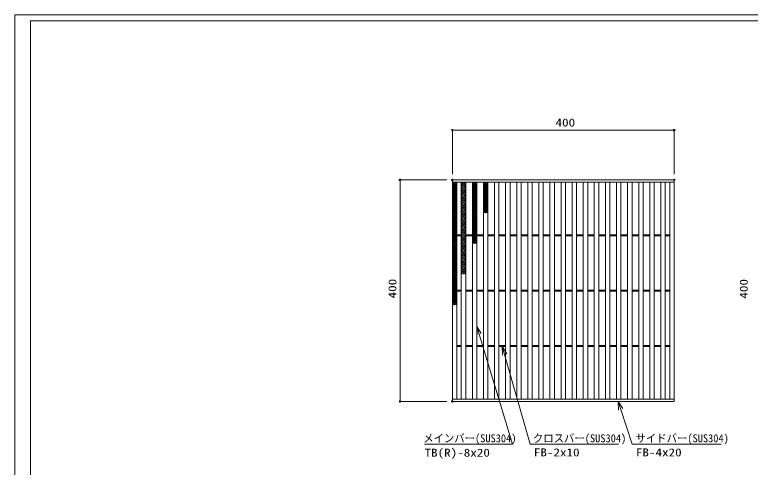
# Model space of a CAD drawing. Units: millimetres on the paper. Extents: x -216 to 216, y -153 to 153.
# Drawn here: x -215.3 to 50, y -10.8 to 152.6 of the extents above; entities that cross this region are included whole.
import ezdxf
from ezdxf.enums import TextEntityAlignment as Align

# ---------------------------------------------------------------- set-up
doc = ezdxf.new("R2010")
doc.units = ezdxf.units.MM
doc.header["$PDMODE"] = 32
doc.header["$PDSIZE"] = 0.5
for name, color, linetype, lineweight in [('0-0_A1FRAME', 1, 'Continuous', 9), ('0-2_蓋', 3, 'Continuous', 9), ('0-4_寸法', 4, 'Continuous', 9), ('0-5_0', 7, 'Continuous', 9)]:
    doc.layers.add(name, color=color, linetype=linetype, lineweight=lineweight)
doc.layers.add('0-6_Defpoints', color=7, linetype='Continuous')
doc.styles.add('ＭＳ ゴシック', font='')
doc.styles.get('ＭＳ ゴシック').set_extended_font_data('MS Gothic')

# ---------------------------------------------------------------- blocks, each defined once
blk = doc.blocks.new('_Dot')
at = {"layer": '0-5_0'}
for p, q in [((-0.5, 0), (-1, 0)), ((0.489, 0.1), (-0.489, 0.1)), ((0.399, 0.3), (-0.399, 0.3)), ((0.458, -0.199), (-0.458, -0.199)), ((0.3, -0.399), (-0.3, -0.399))]:
    blk.add_line(p, q, dxfattribs=at)
for points in [[(0.5, 0), (0.496, 0.063), (0.484, 0.124), (0.465, 0.184), (0.438, 0.241), (0.405, 0.294), (0.364, 0.342), (0.319, 0.385), (0.268, 0.422), (0.213, 0.452), (0.155, 0.476), (0.094, 0.491), (0.031, 0.499), (-0.031, 0.499), (-0.094, 0.491), (-0.155, 0.476), (-0.213, 0.452), (-0.268, 0.422), (-0.319, 0.385), (-0.364, 0.342), (-0.405, 0.294), (-0.438, 0.241), (-0.465, 0.184), (-0.484, 0.124), (-0.496, 0.063), (-0.5, 0), (0, 0)], [(-0.5, 0), (-0.496, -0.063), (-0.484, -0.124), (-0.465, -0.184), (-0.438, -0.241), (-0.405, -0.294), (-0.364, -0.342), (-0.319, -0.385), (-0.268, -0.422), (-0.213, -0.452), (-0.155, -0.476), (-0.094, -0.491), (-0.031, -0.499), (0.031, -0.499), (0.094, -0.491), (0.155, -0.476), (0.213, -0.452), (0.268, -0.422), (0.319, -0.385), (0.364, -0.342), (0.405, -0.294), (0.438, -0.241), (0.465, -0.184), (0.484, -0.124), (0.496, -0.063), (0.5, 0), (0, 0)]]:
    blk.add_lwpolyline(points, close=True, dxfattribs=at)
blk = doc.blocks.new('U31')
at = {"layer": '0-2_蓋'}
for p, q in [((0, 5.543), (-0.8, 5.081)), ((-0.8, 5.543), (0.8, 4.619)), ((0.8, 5.543), (-0.8, 4.619)), ((0, 5.543), (0.8, 5.081)), ((-0.8, 5.081), (0.8, 4.157)), ((-0.8, 4.619), (0.8, 3.695)), ((0.8, 4.157), (-0.8, 3.233)), ((0.8, 3.695), (-0.8, 2.771)), ((-0.8, 3.233), (0.8, 2.309)), ((0.8, 3.233), (-0.8, 2.309)), ((-0.8, 2.771), (0.8, 1.848)), ((-0.8, 2.309), (0.8, 1.386)), ((0.8, -3.695), (-0.8, -4.619)), ((0.8, -4.157), (-0.8, -5.081)), ((0.8, -4.619), (-0.8, -5.543)), ((-0.8, -4.619), (0.8, -5.543)), ((-0.8, -5.081), (0, -5.543)), ((0.8, -5.081), (0, -5.543))]:
    blk.add_line(p, q, dxfattribs=at)
for points in [[(0.8, 5.081), (-0.8, 4.157), (0.8, 3.233)], [(0.8, 4.619), (-0.8, 3.695), (0.8, 2.771)], [(0.8, 2.771), (-0.8, 1.848), (0.8, 0.924)], [(0.8, 2.309), (-0.8, 1.386), (0.8, 0.462)], [(0.8, 1.848), (-0.8, 0.924), (0.8, 0)], [(0.8, 1.386), (-0.8, 0.462), (0.8, -0.462)], [(0.8, 0.924), (-0.8, 0), (0.8, -0.924)], [(0.8, 0.462), (-0.8, -0.462), (0.8, -1.386)], [(0.8, 0), (-0.8, -0.924), (0.8, -1.848)], [(0.8, -0.462), (-0.8, -1.386), (0.8, -2.309)], [(0.8, -0.924), (-0.8, -1.848), (0.8, -2.771)], [(0.8, -1.386), (-0.8, -2.309), (0.8, -3.233)], [(0.8, -1.848), (-0.8, -2.771), (0.8, -3.695)], [(0.8, -2.309), (-0.8, -3.233), (0.8, -4.157)], [(0.8, -2.771), (-0.8, -3.695), (0.8, -4.619)], [(0.8, -3.233), (-0.8, -4.157), (0.8, -5.081)]]:
    blk.add_lwpolyline(points, dxfattribs=at)
blk = doc.blocks.new('U30')
at = {"layer": '0-2_蓋'}
for p in [(0, 0), (0, -11.085), (0, -22.17), (0, -33.255)]:
    blk.add_blockref('U31', p, dxfattribs=at)
blk = doc.blocks.new('U32')
at = {"layer": '0-2_蓋'}
for p, q in [((0, 5.543), (-0.8, 5.081)), ((-0.8, 5.543), (0.8, 4.619)), ((0.8, 5.543), (-0.8, 4.619)), ((0, 5.543), (0.8, 5.081)), ((-0.8, 5.081), (0.8, 4.157)), ((-0.8, 4.619), (0.8, 3.695)), ((0.8, 4.157), (-0.8, 3.233)), ((0.8, 3.695), (-0.8, 2.771)), ((-0.8, 3.233), (0.8, 2.309)), ((0.8, 3.233), (-0.8, 2.309)), ((-0.8, 2.771), (0.8, 1.848)), ((-0.8, 2.309), (0.8, 1.386)), ((0.8, -3.695), (-0.8, -4.619)), ((0.8, -4.157), (-0.8, -5.081)), ((0.8, -4.619), (-0.8, -5.543)), ((-0.8, -4.619), (0.8, -5.543)), ((-0.8, -5.081), (0, -5.543)), ((0.8, -5.081), (0, -5.543))]:
    blk.add_line(p, q, dxfattribs=at)
for points in [[(0.8, 5.081), (-0.8, 4.157), (0.8, 3.233)], [(0.8, 4.619), (-0.8, 3.695), (0.8, 2.771)], [(0.8, 2.771), (-0.8, 1.848), (0.8, 0.924)], [(0.8, 2.309), (-0.8, 1.386), (0.8, 0.462)], [(0.8, 1.848), (-0.8, 0.924), (0.8, 0)], [(0.8, 1.386), (-0.8, 0.462), (0.8, -0.462)], [(0.8, 0.924), (-0.8, 0), (0.8, -0.924)], [(0.8, 0.462), (-0.8, -0.462), (0.8, -1.386)], [(0.8, 0), (-0.8, -0.924), (0.8, -1.848)], [(0.8, -0.462), (-0.8, -1.386), (0.8, -2.309)], [(0.8, -0.924), (-0.8, -1.848), (0.8, -2.771)], [(0.8, -1.386), (-0.8, -2.309), (0.8, -3.233)], [(0.8, -1.848), (-0.8, -2.771), (0.8, -3.695)], [(0.8, -2.309), (-0.8, -3.233), (0.8, -4.157)], [(0.8, -2.771), (-0.8, -3.695), (0.8, -4.619)], [(0.8, -3.233), (-0.8, -4.157), (0.8, -5.081)]]:
    blk.add_lwpolyline(points, dxfattribs=at)
blk = doc.blocks.new('U33')
at = {"layer": '0-2_蓋'}
for p in [(0, 0), (0, -11.085), (0, -22.17)]:
    blk.add_blockref('U32', p, dxfattribs=at)
blk = doc.blocks.new('U34')
at = {"layer": '0-2_蓋'}
for p, q in [((0, 5.543), (-0.8, 5.081)), ((-0.8, 5.543), (0.8, 4.619)), ((0.8, 5.543), (-0.8, 4.619)), ((0, 5.543), (0.8, 5.081)), ((-0.8, 5.081), (0.8, 4.157)), ((-0.8, 4.619), (0.8, 3.695)), ((0.8, 4.157), (-0.8, 3.233)), ((0.8, 3.695), (-0.8, 2.771)), ((-0.8, 3.233), (0.8, 2.309)), ((0.8, 3.233), (-0.8, 2.309)), ((-0.8, 2.771), (0.8, 1.848)), ((-0.8, 2.309), (0.8, 1.386)), ((0.8, -3.695), (-0.8, -4.619)), ((0.8, -4.157), (-0.8, -5.081)), ((0.8, -4.619), (-0.8, -5.543)), ((-0.8, -4.619), (0.8, -5.543)), ((-0.8, -5.081), (0, -5.543)), ((0.8, -5.081), (0, -5.543))]:
    blk.add_line(p, q, dxfattribs=at)
for points in [[(0.8, 5.081), (-0.8, 4.157), (0.8, 3.233)], [(0.8, 4.619), (-0.8, 3.695), (0.8, 2.771)], [(0.8, 2.771), (-0.8, 1.848), (0.8, 0.924)], [(0.8, 2.309), (-0.8, 1.386), (0.8, 0.462)], [(0.8, 1.848), (-0.8, 0.924), (0.8, 0)], [(0.8, 1.386), (-0.8, 0.462), (0.8, -0.462)], [(0.8, 0.924), (-0.8, 0), (0.8, -0.924)], [(0.8, 0.462), (-0.8, -0.462), (0.8, -1.386)], [(0.8, 0), (-0.8, -0.924), (0.8, -1.848)], [(0.8, -0.462), (-0.8, -1.386), (0.8, -2.309)], [(0.8, -0.924), (-0.8, -1.848), (0.8, -2.771)], [(0.8, -1.386), (-0.8, -2.309), (0.8, -3.233)], [(0.8, -1.848), (-0.8, -2.771), (0.8, -3.695)], [(0.8, -2.309), (-0.8, -3.233), (0.8, -4.157)], [(0.8, -2.771), (-0.8, -3.695), (0.8, -4.619)], [(0.8, -3.233), (-0.8, -4.157), (0.8, -5.081)]]:
    blk.add_lwpolyline(points, dxfattribs=at)
blk = doc.blocks.new('U35')
at = {"layer": '0-2_蓋'}
for p in [(0, 0), (0, -11.085)]:
    blk.add_blockref('U34', p, dxfattribs=at)
blk = doc.blocks.new('U36')
at = {"layer": '0-2_蓋'}
for p, q in [((0, 5.543), (-0.8, 5.081)), ((-0.8, 5.543), (0.8, 4.619)), ((0.8, 5.543), (-0.8, 4.619)), ((0, 5.543), (0.8, 5.081)), ((-0.8, 5.081), (0.8, 4.157)), ((-0.8, 4.619), (0.8, 3.695)), ((0.8, 4.157), (-0.8, 3.233)), ((0.8, 3.695), (-0.8, 2.771)), ((-0.8, 3.233), (0.8, 2.309)), ((0.8, 3.233), (-0.8, 2.309)), ((-0.8, 2.771), (0.8, 1.848)), ((-0.8, 2.309), (0.8, 1.386)), ((0.8, -3.695), (-0.8, -4.619)), ((0.8, -4.157), (-0.8, -5.081)), ((0.8, -4.619), (-0.8, -5.543)), ((-0.8, -4.619), (0.8, -5.543)), ((-0.8, -5.081), (0, -5.543)), ((0.8, -5.081), (0, -5.543))]:
    blk.add_line(p, q, dxfattribs=at)
for points in [[(0.8, 5.081), (-0.8, 4.157), (0.8, 3.233)], [(0.8, 4.619), (-0.8, 3.695), (0.8, 2.771)], [(0.8, 2.771), (-0.8, 1.848), (0.8, 0.924)], [(0.8, 2.309), (-0.8, 1.386), (0.8, 0.462)], [(0.8, 1.848), (-0.8, 0.924), (0.8, 0)], [(0.8, 1.386), (-0.8, 0.462), (0.8, -0.462)], [(0.8, 0.924), (-0.8, 0), (0.8, -0.924)], [(0.8, 0.462), (-0.8, -0.462), (0.8, -1.386)], [(0.8, 0), (-0.8, -0.924), (0.8, -1.848)], [(0.8, -0.462), (-0.8, -1.386), (0.8, -2.309)], [(0.8, -0.924), (-0.8, -1.848), (0.8, -2.771)], [(0.8, -1.386), (-0.8, -2.309), (0.8, -3.233)], [(0.8, -1.848), (-0.8, -2.771), (0.8, -3.695)], [(0.8, -2.309), (-0.8, -3.233), (0.8, -4.157)], [(0.8, -2.771), (-0.8, -3.695), (0.8, -4.619)], [(0.8, -3.233), (-0.8, -4.157), (0.8, -5.081)]]:
    blk.add_lwpolyline(points, dxfattribs=at)
blk = doc.blocks.new('U37')
at = {"layer": '0-2_蓋'}
blk.add_blockref('U36', (0, 0), dxfattribs=at)
blk = doc.blocks.new('MLeader3')
at = {"layer": '0-4_寸法'}
for p, q in [((-48.653, 40.128), (-47.787, 37.256)), ((-36.185, -2.447), (-67.564, -2.447))]:
    blk.add_line(p, q, dxfattribs=at)
for points in [[(-48.557, 37.024), (-48.653, 40.128), (-47.018, 37.488)], [(-47.787, 37.256), (-35.825, -2.447), (-36.185, -2.447)]]:
    blk.add_lwpolyline(points, dxfattribs=at)
at = {"layer": '0-4_寸法', "style": 'ＭＳ ゴシック'}
for s, width, p in [('メインバー(SUS304)', 0.95, (-68.006, -2.602)), ('TB(R)-8x20', 1.2, (-67.505, -7.802))]:
    blk.add_text(s, height=2.889, dxfattribs=dict(at, width=width)).set_placement(p, align=Align.BOTTOM_LEFT)
blk = doc.blocks.new('MLeader4')
at = {"layer": '0-4_寸法'}
for p, q in [((-39.453, 32.817), (-38.633, 29.931)), ((-29.073, -2.447), (2.474, -2.447))]:
    blk.add_line(p, q, dxfattribs=at)
for points in [[(-39.406, 29.711), (-39.453, 32.817), (-37.859, 30.151)], [(-38.633, 29.931), (-29.433, -2.447), (-29.073, -2.447)]]:
    blk.add_lwpolyline(points, dxfattribs=at)
at = {"layer": '0-4_寸法', "style": 'ＭＳ ゴシック'}
for s, width, p in [('クロスバー(SUS304)', 0.95, (-28.406, -2.602)), ('FB-2x10', 1.2, (-28.073, -7.693))]:
    blk.add_text(s, height=2.889, dxfattribs=dict(at, width=width)).set_placement(p, align=Align.BOTTOM_LEFT)
blk = doc.blocks.new('MLeader5')
at = {"layer": '0-4_寸法'}
for p, q in [((2.349, 13.017), (3.276, 10.164)), ((7.735, -2.447), (39.474, -2.447))]:
    blk.add_line(p, q, dxfattribs=at)
for points in [[(2.512, 9.915), (2.349, 13.017), (4.041, 10.412)], [(3.276, 10.164), (7.375, -2.447), (7.735, -2.447)]]:
    blk.add_lwpolyline(points, dxfattribs=at)
at = {"layer": '0-4_寸法', "style": 'ＭＳ ゴシック'}
for s, width, p in [('サイドバー(SUS304)', 0.95, (8.594, -2.602)), ('FB-4x20', 1.2, (8.735, -7.693))]:
    blk.add_text(s, height=2.889, dxfattribs=dict(at, width=width)).set_placement(p, align=Align.BOTTOM_LEFT)

msp = doc.modelspace()

# ---------------------------------------------------------------- linework, layer by layer
at = {"layer": '0-0_A1FRAME'}
msp.add_line((-209.584, 150.487), (-209.584, -150.495), dxfattribs=at)
msp.add_lwpolyline([(-215.332, 152.642), (-215.332, -152.65), (215.329, -152.65), (215.329, 152.642)], close=True, dxfattribs=at)
msp.add_lwpolyline([(199.523, -150.495), (199.523, 150.487), (-209.584, 150.487)], dxfattribs=at)
at = {"layer": '0-2_蓋'}
for p, q in [((-57.453, 13.017), (-57.453, 93.017)), ((-57.453, 93.017), (22.547, 93.017)), ((22.547, 13.017), (22.547, 93.017)), ((-57.453, 92.217), (22.547, 92.217)), ((-55.853, 13.817), (-55.853, 92.217)), ((-54.253, 13.817), (-54.253, 92.217)), ((-52.653, 13.817), (-52.653, 92.217)), ((-50.253, 13.817), (-50.253, 92.217)), ((-48.653, 13.817), (-48.653, 92.217)), ((-46.253, 13.817), (-46.253, 92.217)), ((-44.653, 13.817), (-44.653, 92.217)), ((-42.253, 13.817), (-42.253, 92.217)), ((-40.653, 13.817), (-40.653, 92.217)), ((-38.253, 13.817), (-38.253, 92.217)), ((-36.653, 13.817), (-36.653, 92.217)), ((-34.253, 13.817), (-34.253, 92.217)), ((-32.653, 13.817), (-32.653, 92.217)), ((-30.253, 13.817), (-30.253, 92.217)), ((-28.653, 13.817), (-28.653, 92.217)), ((-26.253, 13.817), (-26.253, 92.217)), ((-24.653, 13.817), (-24.653, 92.217)), ((-22.253, 13.817), (-22.253, 92.217)), ((-20.653, 13.817), (-20.653, 92.217)), ((-18.253, 13.817), (-18.253, 92.217)), ((-16.653, 13.817), (-16.653, 92.217)), ((-14.253, 13.817), (-14.253, 92.217)), ((-12.653, 13.817), (-12.653, 92.217)), ((-10.253, 13.817), (-10.253, 92.217)), ((-8.653, 13.817), (-8.653, 92.217)), ((-6.253, 13.817), (-6.253, 92.217)), ((-4.653, 13.817), (-4.653, 92.217)), ((-2.253, 13.817), (-2.253, 92.217)), ((-0.653, 13.817), (-0.653, 92.217)), ((1.747, 13.817), (1.747, 92.217)), ((3.347, 13.817), (3.347, 92.217)), ((5.747, 13.817), (5.747, 92.217)), ((7.347, 13.817), (7.347, 92.217)), ((9.747, 13.817), (9.747, 92.217)), ((11.347, 13.817), (11.347, 92.217)), ((13.747, 13.817), (13.747, 92.217)), ((15.347, 13.817), (15.347, 92.217)), ((17.747, 13.817), (17.747, 92.217)), ((19.347, 13.817), (19.347, 92.217)), ((20.947, 13.817), (20.947, 92.217)), ((-55.853, 73.217), (-54.253, 73.217)), ((-55.853, 72.817), (-54.253, 72.817)), ((-52.653, 73.217), (-50.253, 73.217)), ((-52.653, 72.817), (-50.253, 72.817)), ((-48.653, 73.217), (-46.253, 73.217)), ((-48.653, 72.817), (-46.253, 72.817)), ((-44.653, 73.217), (-42.253, 73.217)), ((-44.653, 72.817), (-42.253, 72.817)), ((-40.653, 73.217), (-38.253, 73.217)), ((-40.653, 72.817), (-38.253, 72.817)), ((-36.653, 73.217), (-34.253, 73.217)), ((-36.653, 72.817), (-34.253, 72.817)), ((-32.653, 73.217), (-30.253, 73.217)), ((-32.653, 72.817), (-30.253, 72.817)), ((-28.653, 73.217), (-26.253, 73.217)), ((-28.653, 72.817), (-26.253, 72.817)), ((-24.653, 73.217), (-22.253, 73.217)), ((-24.653, 72.817), (-22.253, 72.817)), ((-20.653, 73.217), (-18.253, 73.217)), ((-20.653, 72.817), (-18.253, 72.817)), ((-16.653, 73.217), (-14.253, 73.217)), ((-16.653, 72.817), (-14.253, 72.817)), ((-12.653, 73.217), (-10.253, 73.217)), ((-12.653, 72.817), (-10.253, 72.817)), ((-8.653, 73.217), (-6.253, 73.217)), ((-8.653, 72.817), (-6.253, 72.817)), ((-4.653, 73.217), (-2.253, 73.217)), ((-4.653, 72.817), (-2.253, 72.817)), ((-0.653, 73.217), (1.747, 73.217)), ((-0.653, 72.817), (1.747, 72.817)), ((3.347, 73.217), (5.747, 73.217)), ((3.347, 72.817), (5.747, 72.817)), ((7.347, 73.217), (9.747, 73.217)), ((7.347, 72.817), (9.747, 72.817)), ((11.347, 73.217), (13.747, 73.217)), ((11.347, 72.817), (13.747, 72.817)), ((15.347, 73.217), (17.747, 73.217)), ((15.347, 72.817), (17.747, 72.817)), ((19.347, 73.217), (20.947, 73.217)), ((19.347, 72.817), (20.947, 72.817)), ((-55.853, 53.217), (-54.253, 53.217)), ((-52.653, 53.217), (-50.253, 53.217)), ((-48.653, 53.217), (-46.253, 53.217)), ((-44.653, 53.217), (-42.253, 53.217)), ((-40.653, 53.217), (-38.253, 53.217)), ((-36.653, 53.217), (-34.253, 53.217)), ((-32.653, 53.217), (-30.253, 53.217)), ((-28.653, 53.217), (-26.253, 53.217)), ((-24.653, 53.217), (-22.253, 53.217)), ((-20.653, 53.217), (-18.253, 53.217)), ((-16.653, 53.217), (-14.253, 53.217)), ((-12.653, 53.217), (-10.253, 53.217)), ((-8.653, 53.217), (-6.253, 53.217)), ((-4.653, 53.217), (-2.253, 53.217)), ((-0.653, 53.217), (1.747, 53.217)), ((3.347, 53.217), (5.747, 53.217)), ((7.347, 53.217), (9.747, 53.217)), ((11.347, 53.217), (13.747, 53.217)), ((15.347, 53.217), (17.747, 53.217)), ((19.347, 53.217), (20.947, 53.217)), ((-55.853, 52.817), (-54.253, 52.817)), ((-52.653, 52.817), (-50.253, 52.817)), ((-48.653, 52.817), (-46.253, 52.817)), ((-44.653, 52.817), (-42.253, 52.817)), ((-40.653, 52.817), (-38.253, 52.817)), ((-36.653, 52.817), (-34.253, 52.817)), ((-32.653, 52.817), (-30.253, 52.817)), ((-28.653, 52.817), (-26.253, 52.817)), ((-24.653, 52.817), (-22.253, 52.817)), ((-20.653, 52.817), (-18.253, 52.817)), ((-16.653, 52.817), (-14.253, 52.817)), ((-12.653, 52.817), (-10.253, 52.817)), ((-8.653, 52.817), (-6.253, 52.817)), ((-4.653, 52.817), (-2.253, 52.817)), ((-0.653, 52.817), (1.747, 52.817)), ((3.347, 52.817), (5.747, 52.817)), ((7.347, 52.817), (9.747, 52.817)), ((11.347, 52.817), (13.747, 52.817)), ((15.347, 52.817), (17.747, 52.817)), ((19.347, 52.817), (20.947, 52.817)), ((-55.853, 33.217), (-54.253, 33.217)), ((-55.853, 32.817), (-54.253, 32.817)), ((-52.653, 33.217), (-50.253, 33.217)), ((-52.653, 32.817), (-50.253, 32.817)), ((-48.653, 33.217), (-46.253, 33.217)), ((-48.653, 32.817), (-46.253, 32.817)), ((-44.653, 33.217), (-42.253, 33.217)), ((-44.653, 32.817), (-42.253, 32.817)), ((-40.653, 33.217), (-38.253, 33.217)), ((-40.653, 32.817), (-38.253, 32.817)), ((-36.653, 33.217), (-34.253, 33.217)), ((-36.653, 32.817), (-34.253, 32.817)), ((-32.653, 33.217), (-30.253, 33.217)), ((-32.653, 32.817), (-30.253, 32.817)), ((-28.653, 33.217), (-26.253, 33.217)), ((-28.653, 32.817), (-26.253, 32.817)), ((-24.653, 33.217), (-22.253, 33.217)), ((-24.653, 32.817), (-22.253, 32.817)), ((-20.653, 33.217), (-18.253, 33.217)), ((-20.653, 32.817), (-18.253, 32.817)), ((-16.653, 33.217), (-14.253, 33.217)), ((-16.653, 32.817), (-14.253, 32.817)), ((-12.653, 33.217), (-10.253, 33.217)), ((-12.653, 32.817), (-10.253, 32.817)), ((-8.653, 33.217), (-6.253, 33.217)), ((-8.653, 32.817), (-6.253, 32.817)), ((-4.653, 33.217), (-2.253, 33.217)), ((-4.653, 32.817), (-2.253, 32.817)), ((-0.653, 33.217), (1.747, 33.217)), ((-0.653, 32.817), (1.747, 32.817)), ((3.347, 33.217), (5.747, 33.217)), ((3.347, 32.817), (5.747, 32.817)), ((7.347, 33.217), (9.747, 33.217)), ((7.347, 32.817), (9.747, 32.817)), ((11.347, 33.217), (13.747, 33.217)), ((11.347, 32.817), (13.747, 32.817)), ((15.347, 33.217), (17.747, 33.217)), ((15.347, 32.817), (17.747, 32.817)), ((19.347, 33.217), (20.947, 33.217)), ((19.347, 32.817), (20.947, 32.817)), ((-57.453, 13.817), (22.547, 13.817)), ((-57.453, 13.017), (22.547, 13.017))]:
    msp.add_line(p, q, dxfattribs=at)
at = {"layer": '0-4_寸法'}
for p, q in [((-57.453, 95.017), (-57.453, 110.95)), ((-56.953, 110.95), (22.047, 110.95)), ((22.547, 95.017), (22.547, 110.95)), ((-59.453, 93.017), (-76.341, 93.017)), ((-76.341, 13.517), (-76.341, 92.517)), ((-59.453, 13.017), (-76.341, 13.017))]:
    msp.add_line(p, q, dxfattribs=at)
at = {"layer": '0-6_Defpoints'}
for p in [(22.547, 110.95), (-76.341, 93.017), (-57.453, 93.017), (-57.453, 93.017), (22.547, 93.017), (-57.453, 13.017)]:
    msp.add_point(p, dxfattribs=at)

# ---------------------------------------------------------------- block references
at = {"layer": '0-2_蓋'}
for name, p in [('U30', (-56.653, 86.674)), ('U33', (-53.453, 86.674)), ('U35', (-49.453, 86.674)), ('U37', (-45.453, 86.674))]:
    msp.add_blockref(name, p, dxfattribs=at)
at = {"layer": '0-4_寸法', "xscale": 0.5, "yscale": 0.5}
for p, rotation in [((-57.453, 110.95), 180), ((-76.341, 93.017), 90), ((-76.341, 13.017), 270)]:
    msp.add_blockref('_Dot', p, dxfattribs=dict(at, rotation=rotation))
msp.add_blockref('_Dot', (22.547, 110.95), dxfattribs=at)
at = {"layer": '0-4_寸法'}
for name in ['MLeader3', 'MLeader4', 'MLeader5']:
    msp.add_blockref(name, (0, 0), dxfattribs=at)

# ---------------------------------------------------------------- texts
at = {"layer": '0-4_寸法', "style": 'ＭＳ ゴシック', "width": 1.2}
msp.add_text('400', height=2.889, dxfattribs=at).set_placement((-20.253, 111.395), align=Align.BOTTOM_LEFT)
for p in [(-76.786, 50.217), (49.945, 50.137)]:
    msp.add_text('400', height=2.889, rotation=90, dxfattribs=at).set_placement(p, align=Align.BOTTOM_LEFT)

doc.saveas('drawing.dxf')
